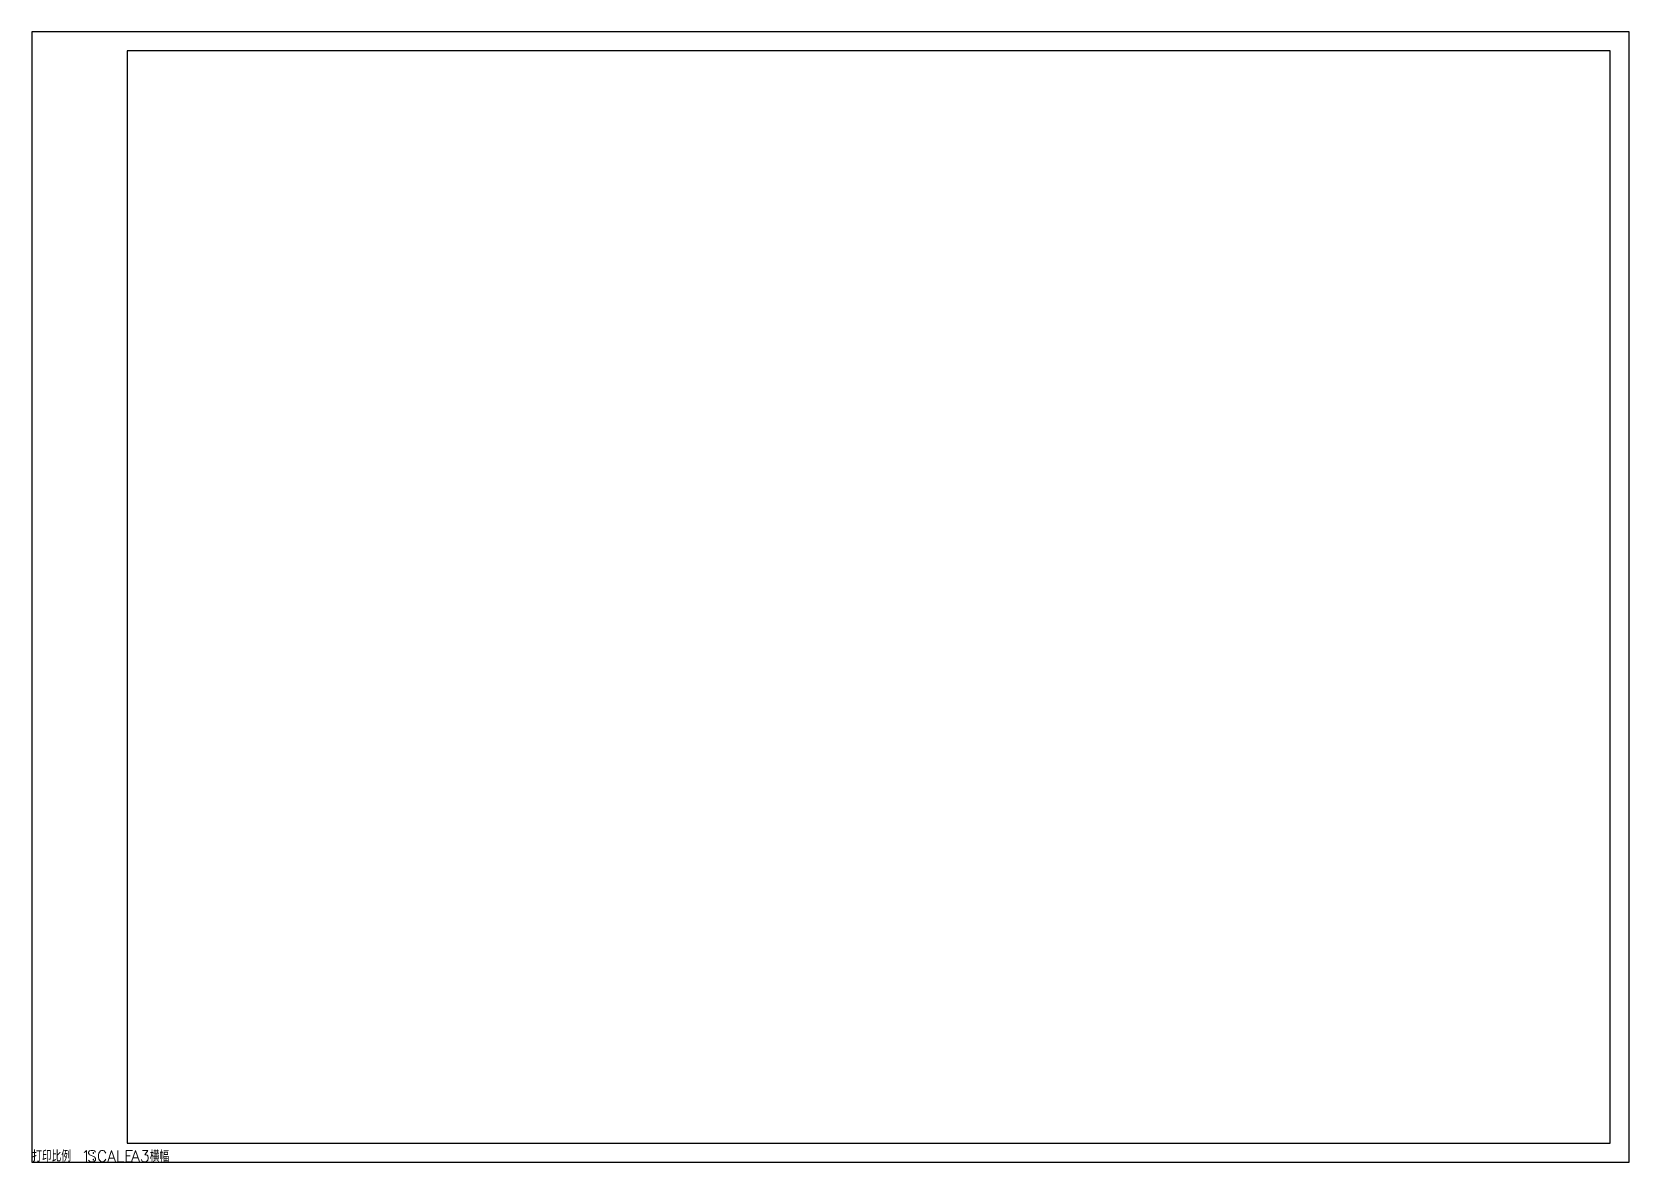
# Model space of a CAD drawing. Header units: millimetres. Extents: x -25 to 395, y -5 to 292.
import ezdxf

# ---------------------------------------------------------------- set-up
doc = ezdxf.new("R2010")
doc.units = ezdxf.units.MM
doc.styles.add('a3-3.0', font='txt.shx', dxfattribs={"height": 3, "bigfont": 'gbcbig.shx'})

msp = doc.modelspace()

# ---------------------------------------------------------------- linework, layer by layer
for points in [[(-25, -5), (395, -5), (395, 292), (-25, 292)], [(0, 0), (390, 0), (390, 287), (0, 287)]]:
    msp.add_lwpolyline(points, close=True)

# ---------------------------------------------------------------- texts
at = {"insert": (-24.93, -1.93), "char_height": 3, "attachment_point": 1, "style": 'a3-3.0'}
msp.add_mtext_dynamic_manual_height_columns('打印比例 1：   A3横幅', width=45.1554, gutter_width=15, heights=[0], dxfattribs=at)
at = {"style": 'a3-3.0'}
msp.add_attdef('SCALE', (-10.48, -4.95), '1', height=3, dxfattribs=at)

doc.saveas('drawing.dxf')
